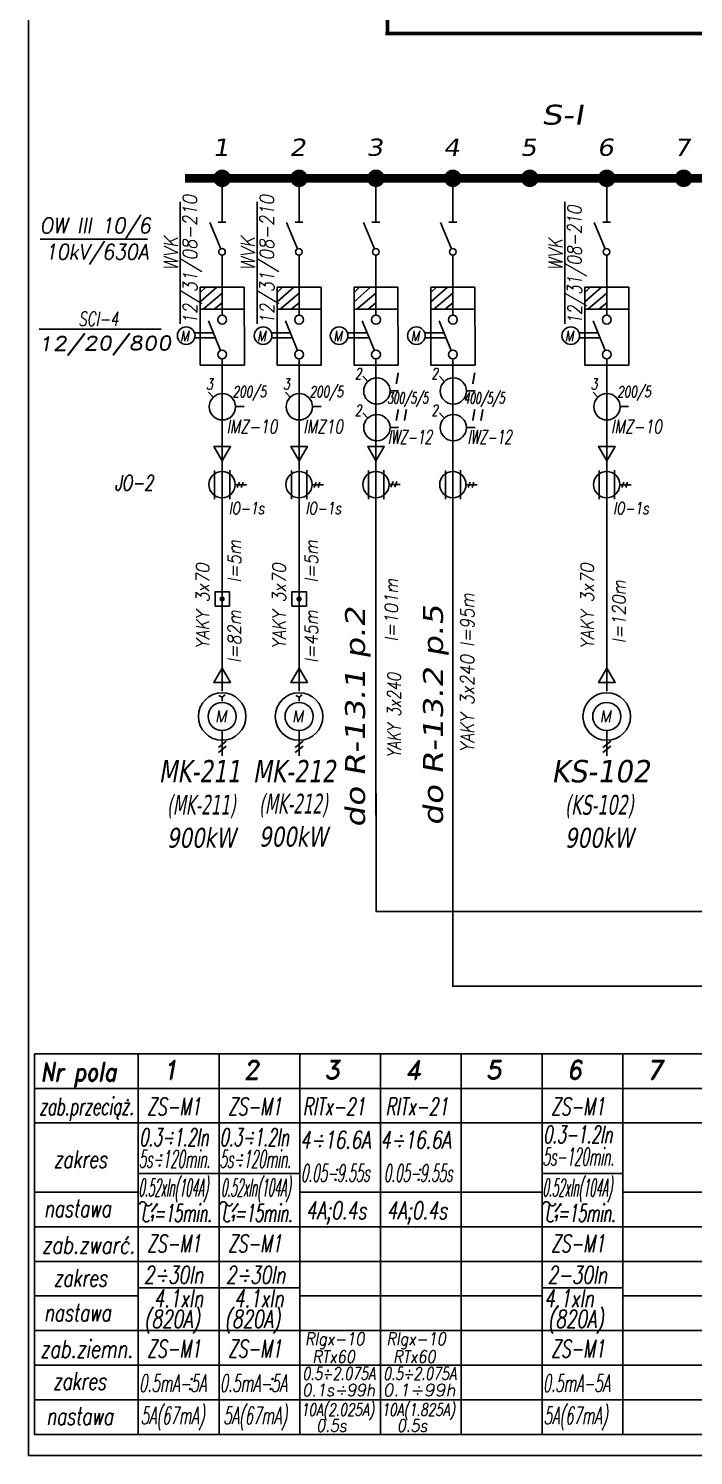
# Model space of a CAD drawing. Extents: x 5 to 420, y 5 to 295.
# Drawn here: x 5.1 to 94, y 5.2 to 196.2 of the extents above; entities that cross this region are included whole.
import ezdxf
from ezdxf.enums import TextEntityAlignment as Align

# ---------------------------------------------------------------- set-up
doc = ezdxf.new("R2010")
doc.units = 0
doc.header["$MEASUREMENT"] = 0
doc.layers.get('0').update_dxf_attribs({"linetype": 'CONTINUOUS'})
doc.layers.add('LINIE', color=4, linetype='CONTINUOUS')
doc.layers.add('STYKI', color=4, linetype='CONTINUOUS')
doc.styles.add('ROMAND', font='romand', dxfattribs={"width": 0.8, "oblique": 10, "height": 6})
doc.styles.add('ROMANS', font='romans', dxfattribs={"width": 0.7, "oblique": 10, "height": 2.66})
doc.styles.add('Verdena', font='verdana.ttf', dxfattribs={"width": 1.2, "oblique": 10, "height": 2.66})

# ---------------------------------------------------------------- blocks, each defined once
blk = doc.blocks.new('*U4')
at = {"color": 0}
mesh = blk.add_polyface(dxfattribs=at)
corners = [(0, 0), (3.75, 6.51), (-3.76, 6.5)]
mesh.append_faces([[corners[k] for k in face] for face in [(0, 1, 2)]], dxfattribs={"color": 0})
blk = doc.blocks.new('6')
at = {"color": 7}
blk.add_line((-0.47, 6.02), (-0.47, -1.14), dxfattribs=at)
at = {"xscale": 0.5, "yscale": 0.5, "zscale": 0.5}
blk.add_blockref('*U4', (-0.47, 0.77), dxfattribs=at)
blk = doc.blocks.new('3')
at = {"color": 7}
blk.add_line((0, 8.61), (0, -2.22), dxfattribs=at)
blk.add_line((3.06, 3.05), (4.99, 3.05))
blk.add_circle((0.05, 3), 3)

msp = doc.modelspace()

# ---------------------------------------------------------------- linework, layer by layer
for p, q in [((5.09, 295.29), (5.09, 5.22)), ((5.09, 5.22), (419.68, 5.22))]:
    msp.add_line(p, q)
at = {"color": 7}
for p, q in [((30.99, 176.16), (30.99, 170.28)), ((30.99, 176.16), (30.99, 170.28)), ((41.28, 176.16), (41.28, 170.28)), ((51.57, 176.16), (51.57, 170.28)), ((51.57, 176.16), (51.57, 170.28)), ((61.86, 176.16), (61.86, 170.28)), ((82.44, 176.16), (82.44, 170.28)), ((25.39, 173.03), (25.39, 156.69)), ((30.99, 172.16), (30.99, 170.28)), ((35.68, 173.03), (35.68, 156.69)), ((41.28, 172.16), (41.28, 170.28)), ((51.57, 172.16), (51.57, 170.28)), ((76.84, 173.03), (76.84, 156.69)), ((82.44, 172.16), (82.44, 170.28)), ((30.45, 170.28), (31.5, 170.28)), ((30.99, 171.75), (30.99, 170.27)), ((40.74, 170.28), (41.79, 170.28)), ((51.03, 170.28), (52.08, 170.28)), ((51.57, 171.75), (51.57, 170.27)), ((61.32, 170.28), (62.37, 170.28)), ((81.9, 170.28), (82.95, 170.28)), ((82.44, 171.75), (82.44, 170.27)), ((6.66, 168.01), (14.72, 168.01)), ((12.96, 168.01), (21.02, 168.01)), ((30.99, 165.87), (30.99, 164.16)), ((30.99, 165.86), (30.99, 157.83)), ((41.28, 165.87), (41.28, 164.16)), ((41.28, 165.86), (41.28, 157.83)), ((51.57, 165.87), (51.57, 164.16)), ((51.57, 165.86), (51.57, 157.83)), ((61.86, 165.87), (61.86, 164.16)), ((61.86, 165.86), (61.86, 157.83)), ((82.44, 165.87), (82.44, 164.16)), ((82.44, 165.86), (82.44, 157.83)), ((30.99, 162.4), (30.99, 157.83)), ((41.28, 162.4), (41.28, 157.83)), ((51.57, 162.4), (51.57, 157.83)), ((61.86, 162.4), (61.86, 157.83)), ((82.44, 162.4), (82.44, 157.83)), ((28.05, 151.17), (28.05, 161.58)), ((30.27, 161.58), (28.05, 159.63)), ((28.79, 161.58), (28.05, 160.9)), ((28.05, 161.58), (33.93, 161.58)), ((30.99, 160.8), (28.45, 158.64)), ((33.31, 161.58), (33.93, 161.58)), ((33.93, 161.58), (33.96, 151.17)), ((38.34, 151.17), (38.34, 161.58)), ((38.34, 161.58), (44.22, 161.58)), ((39.08, 161.58), (38.34, 160.9)), ((40.56, 161.58), (38.34, 159.63)), ((41.28, 160.8), (38.74, 158.64)), ((43.6, 161.58), (44.22, 161.58)), ((44.22, 161.58), (44.25, 151.17)), ((48.63, 161.58), (54.51, 161.58)), ((48.63, 151.17), (48.63, 161.58)), ((49.37, 161.58), (48.63, 160.9)), ((50.85, 161.58), (48.63, 159.63)), ((51.57, 160.8), (49.03, 158.64)), ((54.51, 161.58), (54.54, 151.17)), ((58.92, 151.17), (58.92, 161.58)), ((58.92, 161.58), (64.8, 161.58)), ((61.14, 161.58), (58.92, 159.63)), ((59.66, 161.58), (58.92, 160.9)), ((61.86, 160.8), (59.32, 158.64)), ((64.18, 161.58), (64.8, 161.58)), ((64.8, 161.58), (64.83, 151.17)), ((79.5, 161.58), (85.38, 161.58)), ((81.72, 161.58), (79.5, 159.63)), ((79.5, 151.17), (79.5, 161.58)), ((80.24, 161.58), (79.5, 160.9)), ((82.44, 160.8), (79.9, 158.64)), ((84.76, 161.58), (85.38, 161.58)), ((85.38, 161.58), (85.41, 151.17)), ((28.05, 158.64), (33.93, 158.64)), ((30.99, 159.51), (29.94, 158.64)), ((38.34, 158.64), (44.22, 158.64)), ((41.28, 159.51), (40.23, 158.64)), ((48.63, 158.64), (54.51, 158.64)), ((48.63, 158.64), (54.51, 158.64)), ((51.57, 159.51), (50.52, 158.64)), ((58.92, 158.64), (64.8, 158.64)), ((61.86, 159.51), (60.81, 158.64)), ((79.5, 158.64), (85.38, 158.64)), ((82.44, 159.51), (81.39, 158.64)), ((22.83, 155.95), (6.5, 155.95)), ((27.29, 155.47), (29.85, 155.47)), ((27.33, 154.83), (30.11, 154.83)), ((37.58, 155.47), (40.14, 155.47)), ((37.62, 154.83), (40.4, 154.83)), ((47.78, 155.47), (50.33, 155.47)), ((47.81, 154.83), (50.59, 154.83)), ((58.12, 155.47), (60.68, 155.47)), ((58.15, 154.83), (60.94, 154.83)), ((78.74, 155.47), (81.3, 155.47)), ((78.78, 154.83), (81.56, 154.83)), ((28.19, 151.17), (28.05, 151.17)), ((33.96, 151.17), (28.19, 151.17)), ((30.99, 151.99), (30.99, 130.59)), ((30.99, 151.99), (30.99, 150.23)), ((38.48, 151.17), (38.34, 151.17)), ((44.25, 151.17), (38.48, 151.17)), ((41.28, 151.99), (41.28, 130.59)), ((41.28, 151.99), (41.28, 150.23)), ((48.77, 151.17), (48.63, 151.17)), ((54.54, 151.17), (48.77, 151.17)), ((51.57, 151.99), (51.57, 150.23)), ((59.06, 151.17), (58.92, 151.17)), ((64.83, 151.17), (59.06, 151.17)), ((61.86, 151.99), (61.86, 137.99)), ((79.64, 151.17), (79.5, 151.17)), ((85.41, 151.17), (79.64, 151.17)), ((82.44, 151.99), (82.44, 150.23)), ((82.44, 151.99), (82.44, 130.59)), ((50.52, 148.94), (49.83, 149.66)), ((51.57, 150.26), (51.57, 111.43)), ((60.75, 148.94), (60.06, 149.66)), ((29.85, 146.83), (29.17, 147.56)), ((40.14, 146.83), (39.46, 147.56)), ((53.45, 147.72), (54.59, 147.72)), ((63.68, 147.72), (64.82, 147.72)), ((81.3, 146.83), (80.62, 147.56)), ((50.52, 144.03), (49.83, 144.76)), ((60.75, 144.03), (60.06, 144.76)), ((53.45, 142.81), (54.59, 142.81)), ((63.68, 142.81), (64.82, 142.81)), ((30.99, 138.05), (30.99, 132.25)), ((41.28, 138.05), (41.28, 132.25)), ((61.86, 138.05), (61.86, 93.4)), ((82.44, 138.05), (82.44, 132.25)), ((29.98, 137.06), (29.98, 133.23)), ((32.02, 137.09), (32.02, 133.21)), ((40.27, 137.06), (40.27, 133.23)), ((42.31, 137.09), (42.31, 133.21)), ((50.56, 137.06), (50.56, 133.23)), ((52.6, 137.09), (52.6, 133.21)), ((60.85, 137.06), (60.85, 133.23)), ((62.89, 137.09), (62.89, 133.21)), ((81.43, 137.06), (81.43, 133.23)), ((83.47, 137.09), (83.47, 133.21)), ((32.76, 135.13), (34.24, 135.13)), ((33.29, 135.5), (33.01, 134.77)), ((33.79, 135.5), (33.55, 134.77)), ((43.05, 135.13), (44.53, 135.13)), ((43.58, 135.5), (43.3, 134.77)), ((44.08, 135.5), (43.84, 134.77)), ((53.32, 135.2), (54.8, 135.2)), ((53.85, 135.56), (53.57, 134.84)), ((54.35, 135.56), (54.11, 134.84)), ((63.63, 135.13), (65.11, 135.13)), ((64.16, 135.5), (63.88, 134.77)), ((64.66, 135.5), (64.42, 134.77)), ((84.21, 135.13), (85.69, 135.13)), ((84.74, 135.5), (84.46, 134.77)), ((85.24, 135.5), (85, 134.77)), ((30.99, 130.59), (30.99, 114.42)), ((41.28, 130.59), (41.28, 114.42)), ((82.44, 130.59), (82.44, 114.42)), ((30.99, 114.42), (30.99, 111.48)), ((41.28, 114.42), (41.28, 111.48)), ((82.44, 114.42), (82.44, 111.48)), ((51.57, 111.48), (51.57, 90.9)), ((30.99, 106.71), (31.39, 107.01)), ((41.28, 106.71), (41.68, 107.01)), ((30.99, 106.71), (30.56, 106.95)), ((30.99, 106.16), (30.99, 106.71)), ((41.28, 106.71), (40.85, 106.95)), ((41.28, 106.16), (41.28, 106.71)), ((31.01, 102.27), (31.01, 98.85)), ((41.3, 102.27), (41.3, 98.85)), ((82.46, 102.27), (82.46, 98.85)), ((31.53, 100.84), (30.49, 99.99)), ((31.53, 100.15), (30.49, 99.3)), ((41.82, 100.84), (40.78, 99.99)), ((41.82, 100.15), (40.78, 99.3)), ((82.98, 100.84), (81.94, 99.99)), ((82.98, 100.15), (81.94, 99.3)), ((51.57, 90.9), (51.57, 93.84)), ((61.86, 93.52), (61.86, 67.98)), ((5.87, 58.98), (235.85, 58.98)), ((5.87, 58.98), (5.87, 8.04)), ((19.76, 58.98), (19.76, 8.04)), ((30.57, 58.98), (30.57, 8.04)), ((41.37, 58.98), (41.37, 8.04)), ((52.17, 58.98), (52.17, 8.04)), ((62.98, 58.98), (62.98, 8.04)), ((73.78, 58.98), (73.78, 8.04)), ((84.59, 58.98), (84.59, 8.04)), ((5.87, 54.35), (235.85, 54.35)), ((5.87, 49.72), (235.85, 49.72)), ((19.74, 42.95), (30.55, 42.95)), ((30.55, 42.95), (41.35, 42.95)), ((73.86, 42.95), (84.67, 42.95)), ((5.87, 40.46), (19.76, 40.46)), ((16.67, 40.46), (19.76, 40.46)), ((41.37, 40.46), (73.78, 40.46)), ((41.37, 40.46), (73.78, 40.46)), ((84.59, 40.46), (214.24, 40.46)), ((84.59, 40.46), (214.24, 40.46)), ((20.76, 38.84), (20.43, 36.96)), ((22.34, 38.96), (21.52, 37.83)), ((22.1, 38.77), (22.34, 38.96)), ((22.34, 38.96), (22.23, 38.66)), ((31.56, 38.84), (31.23, 36.96)), ((33.14, 38.96), (32.32, 37.83)), ((32.9, 38.77), (33.14, 38.96)), ((33.14, 38.96), (33.03, 38.66)), ((74.78, 38.84), (74.45, 36.96)), ((76.36, 38.96), (75.54, 37.83)), ((76.12, 38.77), (76.36, 38.96)), ((76.36, 38.96), (76.25, 38.66)), ((21.78, 37.42), (21.48, 37.09)), ((21.64, 36.59), (21.82, 37.44)), ((32.59, 37.42), (32.28, 37.09)), ((32.45, 36.59), (32.62, 37.44)), ((75.81, 37.42), (75.5, 37.09)), ((75.67, 36.59), (75.84, 37.44)), ((5.87, 35.83), (235.85, 35.83)), ((5.87, 31.2), (214.24, 31.2)), ((19.74, 27.66), (30.55, 27.66)), ((30.55, 27.66), (41.35, 27.66)), ((73.79, 27.66), (84.59, 27.66)), ((5.87, 26.57), (19.76, 26.57)), ((16.67, 26.57), (19.76, 26.57)), ((41.37, 26.57), (73.78, 26.57)), ((41.37, 26.57), (73.78, 26.57)), ((84.59, 26.57), (214.24, 26.57)), ((84.59, 26.57), (214.24, 26.57)), ((5.87, 21.94), (235.85, 21.94)), ((5.87, 17.3), (214.24, 17.3)), ((16.67, 17.3), (214.24, 17.3)), ((5.87, 12.67), (214.24, 12.67)), ((16.67, 12.67), (214.24, 12.67)), ((5.87, 8.04), (235.85, 8.04))]:
    msp.add_line(p, q, dxfattribs=at)
at = {"color": 7, "const_width": 1.2}
msp.add_lwpolyline([(26.01, 176.16), (126.3, 176.16)], dxfattribs=at)
at = {"color": 7}
for points, const_width in [([(30.39, 176.16, 1), (31.59, 176.16, 1)], 1.15), ([(30.46, 176.16, 1), (31.52, 176.16, 1)], 1), ([(40.68, 176.16, 1), (41.88, 176.16, 1)], 1.15), ([(50.97, 176.16, 1), (52.17, 176.16, 1)], 1.15), ([(61.26, 176.16, 1), (62.46, 176.16, 1)], 1.15), ([(71.55, 176.16, 1), (72.75, 176.16, 1)], 1.15), ([(81.84, 176.16, 1), (83.04, 176.16, 1)], 1.15), ([(92.13, 176.16, 1), (93.33, 176.16, 1)], 1.15), ([(30.81, 119.85, 1), (31.17, 119.85, 1)], 0.344), ([(41.1, 119.85, 1), (41.46, 119.85, 1)], 0.344)]:
    msp.add_lwpolyline(points, format="xyb", close=True, dxfattribs=dict(at, const_width=const_width))
for points in [[(30.04, 118.9), (30.04, 120.83), (31.97, 120.83), (31.97, 118.9)], [(40.33, 118.9), (40.33, 120.83), (42.26, 120.83), (42.26, 118.9)]]:
    msp.add_lwpolyline(points, close=True, dxfattribs=at)
for centre, radius in [((30.97, 166.31), 0.441), ((41.26, 166.31), 0.441), ((51.55, 166.31), 0.441), ((61.84, 166.31), 0.441), ((82.42, 166.31), 0.441), ((30.99, 157.24), 0.588), ((41.28, 157.24), 0.588), ((51.57, 157.24), 0.588), ((61.86, 157.24), 0.588), ((82.44, 157.24), 0.588), ((26.18, 155.1), 1.18), ((36.47, 155.1), 1.18), ((46.64, 155.1), 1.18), ((56.98, 155.1), 1.18), ((77.63, 155.1), 1.18), ((30.99, 152.58), 0.588), ((41.28, 152.58), 0.588), ((51.57, 152.58), 0.588), ((61.86, 152.58), 0.588), ((82.44, 152.58), 0.588), ((51.69, 147.69), 1.76), ((61.92, 147.69), 1.76), ((51.69, 142.79), 1.76), ((61.92, 142.79), 1.76), ((30.98, 135.17), 1.76), ((41.27, 135.17), 1.76), ((51.56, 135.17), 1.76), ((61.85, 135.17), 1.76), ((82.43, 135.17), 1.76), ((30.99, 104.13), 3.18), ((41.28, 104.13), 3.18), ((82.44, 104.13), 3.18), ((30.99, 104.13), 1.88), ((41.28, 104.13), 1.88), ((82.44, 104.13), 1.88)]:
    msp.add_circle(centre, radius, dxfattribs=at)
for centre, start, end in [((20.36, 38.76), 19.9112, 170.9729), ((21.16, 39.07), 202.6705, 348.2135), ((31.16, 38.76), 19.9112, 170.9729), ((31.97, 39.07), 202.6705, 348.2135), ((74.38, 38.76), 19.9112, 170.9729), ((75.19, 39.07), 202.6705, 348.2135), ((20.86, 36.91), 174.5766, 331.0479), ((31.66, 36.91), 174.5766, 331.0479), ((74.88, 36.91), 174.5766, 331.0479)]:
    msp.add_arc(centre, 0.432, start, end, dxfattribs=at)
at = {"layer": 'LINIE', "color": 7}
for p, q in [((51.58, 93.84), (51.58, 78.04)), ((245.01, 78.04), (51.56, 78.04)), ((254.39, 68.04), (61.76, 68.04))]:
    msp.add_line(p, q, dxfattribs=at)
at = {"layer": 'LINIE', "color": 7, "const_width": 0.5}
msp.add_lwpolyline([(52.8, 195.54), (235.3, 195.54)], dxfattribs=at)
at = {"layer": 'STYKI', "color": 7}
for p, q in [((29.33, 170.25), (30.8, 166.72)), ((39.62, 170.25), (41.09, 166.72)), ((49.91, 170.25), (51.38, 166.72)), ((60.2, 170.25), (61.67, 166.72)), ((80.78, 170.25), (82.25, 166.72)), ((29.16, 157.1), (30.78, 153.12)), ((39.45, 157.1), (41.07, 153.12)), ((49.74, 157.1), (51.36, 153.12)), ((60.03, 157.1), (61.65, 153.12)), ((80.61, 157.1), (82.23, 153.12))]:
    msp.add_line(p, q, dxfattribs=at)
at = {"layer": 'STYKI', "color": 7, "const_width": 0.5}
msp.add_lwpolyline([(53.12, 203.29), (53.12, 195.54)], dxfattribs=at)

# ---------------------------------------------------------------- block references
at = {"color": 7}
for name, p, xscale, yscale, zscale in [('3', (30.99, 143.82), 0.5879999999999999, 0.5879999999999999, 0.5879999999999999), ('3', (41.28, 143.82), 0.5879999999999999, 0.5879999999999999, 0.5879999999999999), ('3', (82.44, 143.82), 0.5879999999999999, 0.5879999999999999, 0.5879999999999999), ('6', (31.27, 137.9), 0.5879999999999999, 0.5879999999999999, 0.5879999999999999), ('6', (41.56, 137.9), 0.5879999999999999, 0.5879999999999999, 0.5879999999999999), ('6', (82.72, 137.9), 0.5879999999999999, 0.5879999999999999, 0.5879999999999999), ('*U4', (51.57, 138.35), 0.2939999999999969, 0.2939999999999969, 0.2939999999999969)]:
    msp.add_blockref(name, p, dxfattribs=dict(at, xscale=xscale, yscale=yscale, zscale=zscale))
at = {"color": 7, "xscale": 0.5879999999999999, "yscale": 0.5879999999999999, "zscale": 0.5879999999999999, "rotation": 180}
for p in [(30.72, 111.04), (41.01, 111.04), (82.17, 111.04)]:
    msp.add_blockref('6', p, dxfattribs=at)

# ---------------------------------------------------------------- texts
at = {"color": 7, "oblique": 10}
for s, height, style, width, p in [('S-I', 2.66, 'Verdena', 1.2, (73.68, 183.35)), ('1    ', 2.3, 'Verdena', 1.1, (29.69, 179.17)), ('2', 2.3, 'Verdena', 1.1, (39.98, 179.17)), ('3', 2.3, 'Verdena', 1.1, (50.27, 179.17)), ('4', 2.3, 'Verdena', 1.1, (60.56, 179.17)), ('5', 2.3, 'Verdena', 1.1, (70.85, 179.17)), ('6', 2.3, 'Verdena', 1.1, (81.14, 179.17)), ('7', 2.3, 'Verdena', 1.1, (91.43, 179.17)), ('M', 1.41, 'ROMANS', 0.8, (25.38, 154.35)), ('M', 1.41, 'ROMANS', 0.8, (35.67, 154.35)), ('M', 1.41, 'ROMANS', 0.8, (45.86, 154.35)), ('M', 1.41, 'ROMANS', 0.8, (56.21, 154.35)), ('M', 1.41, 'ROMANS', 0.8, (76.83, 154.35)), ('3', 1.47, 'ROMANS', 0.7, (28.85, 147.89)), ('3', 1.47, 'ROMANS', 0.7, (39.14, 147.89)), ('2', 1.47, 'ROMANS', 0.7, (48.75, 149.3)), ('I', 1.5, 'Verdena', 1.2, (53.92, 148.63)), ('2', 1.47, 'ROMANS', 0.7, (58.98, 149.3)), ('I', 1.5, 'Verdena', 1.2, (64.15, 148.63)), ('3', 1.47, 'ROMANS', 0.7, (80.3, 147.89)), ('200/5', 1.47, 'ROMANS', 0.7, (32.39, 146.87)), ('200/5', 1.47, 'ROMANS', 0.7, (42.68, 146.87)), ('300/5/5', 1.47, 'ROMANS', 0.6, (53.09, 146.01)), ('400/5/5', 1.47, 'ROMANS', 0.6, (63.32, 146.01)), ('200/5', 1.47, 'ROMANS', 0.7, (83.84, 146.87)), ('2', 1.47, 'ROMANS', 0.7, (48.75, 144.39)), ('I', 1.5, 'Verdena', 1.2, (53.92, 143.72)), ('I', 1.5, 'Verdena', 1.2, (55.01, 143.72)), ('2', 1.47, 'ROMANS', 0.7, (58.98, 144.39)), ('I', 1.5, 'Verdena', 1.2, (64.15, 143.72)), ('I', 1.5, 'Verdena', 1.2, (65.24, 143.72)), ('IMZ-10', 1.8, 'ROMAND', 0.75, (31.55, 142.03)), ('IMZ10', 1.8, 'ROMAND', 0.75, (41.84, 142.03)), ('IMZ-10', 1.8, 'ROMAND', 0.75, (83, 142.03)), ('IWZ-12', 1.8, 'ROMAND', 0.65, (53.15, 140.63)), ('IWZ-12', 1.8, 'ROMAND', 0.65, (63.81, 140.63)), ('JO-2', 2.058, 'ROMAND', 0.7, (16.59, 134.39)), ('IO-1s', 1.6, 'ROMAND', 0.75, (31.84, 131.2)), ('IO-1s', 1.6, 'ROMAND', 0.75, (42.13, 131.2)), ('IO-1s', 1.6, 'ROMAND', 0.75, (83.29, 131.2)), ('Nr pola', 2.47, 'ROMAND', 0.8, (6.69, 55.33)), ('ZS-M1', 2.346, 'ROMANS', 0.65, (20.96, 50.76)), ('ZS-M1', 2.346, 'ROMANS', 0.65, (31.77, 50.76)), ('RITx-21', 2.346, 'ROMANS', 0.65, (41.77, 50.76)), ('RITx-21', 2.346, 'ROMANS', 0.65, (52.86, 50.76)), ('ZS-M1', 2.346, 'ROMANS', 0.65, (74.99, 50.76)), ('0.3-1.2In', 2.35, 'ROMANS', 0.6, (19.92, 46.64)), (':', 2.35, 'ROMANS', 0.7, (23.77, 46.92)), ('0.3-1.2In', 2.35, 'ROMANS', 0.6, (30.67, 46.64)), (':', 2.35, 'ROMANS', 0.7, (34.51, 46.92)), ('4-16.6A', 2.346, 'ROMANS', 0.7, (41.42, 46.3)), (':', 2.35, 'ROMANS', 0.7, (43.7, 46.51)), ('4-16.6A', 2.346, 'ROMANS', 0.7, (52.16, 46.3)), (':', 2.35, 'ROMANS', 0.7, (54.37, 46.51)), ('0.3-1.2In', 2.35, 'ROMANS', 0.6, (73.95, 47.01)), ('zakres', 2.346, 'ROMANS', 0.7, (8.46, 43.7)), ('5s-120min.', 2.35, 'ROMANS', 0.5, (19.82, 43.72)), ('5s-120min.', 2.35, 'ROMANS', 0.5, (30.63, 43.72)), ('5s-120min.', 2.35, 'ROMANS', 0.5, (73.85, 44.03)), (':', 2.35, 'ROMANS', 0.7, (22.25, 43.93)), (':', 2.35, 'ROMANS', 0.7, (33.05, 43.93)), ('0.05-9.55s', 2.346, 'ROMANS', 0.5, (41.52, 41.86)), ('0.05-9.55s', 2.346, 'ROMANS', 0.5, (52.61, 41.86)), ('0.52xIn(104A)', 2.35, 'ROMANS', 0.42, (19.78, 39.9)), ('0.52xIn(104A)', 2.35, 'ROMANS', 0.42, (30.82, 39.9)), (':', 2.35, 'ROMANS', 0.7, (45.78, 42.03)), (':', 2.35, 'ROMANS', 0.7, (56.89, 42.03)), ('0.52xIn(104A)', 2.35, 'ROMANS', 0.42, (73.83, 39.9)), ('nastawa', 2.346, 'ROMANS', 0.7, (7.16, 37.12)), ('=15min.', 2.35, 'ROMANS', 0.58, (21.81, 36.5)), ('=15min.', 2.35, 'ROMANS', 0.58, (32.62, 36.5)), ('4A;0.4s', 2.346, 'ROMANS', 0.7, (42.21, 36.86)), ('4A;0.4s', 2.346, 'ROMANS', 0.7, (53.01, 36.86)), ('=15min.', 2.35, 'ROMANS', 0.58, (75.84, 36.5)), ('ZS-M1', 2.346, 'ROMANS', 0.65, (20.96, 32.42)), ('ZS-M1', 2.346, 'ROMANS', 0.65, (31.77, 32.42)), ('ZS-M1', 2.346, 'ROMANS', 0.65, (74.99, 32.42)), ('2-30In', 2.35, 'ROMANS', 0.7, (20.51, 28.23)), ('2-30In', 2.35, 'ROMANS', 0.7, (31.49, 28.23)), ('2-30In', 2.35, 'ROMANS', 0.7, (74.53, 28.23)), ('zakres', 2.346, 'ROMANS', 0.7, (8.46, 27.83)), (':', 2.35, 'ROMANS', 0.7, (22.74, 28.52)), (':', 2.35, 'ROMANS', 0.7, (33.73, 28.52)), ('4.1xIn', 2.35, 'ROMANS', 0.7, (21.84, 25.07)), ('4.1xIn', 2.35, 'ROMANS', 0.7, (32.59, 25.07)), ('4.1xIn', 2.35, 'ROMANS', 0.7, (74.09, 25.07)), ('nastawa', 2.346, 'ROMANS', 0.7, (7.16, 23.19)), ('RIgx-10', 1.667, 'ROMANS', 0.85, (42.07, 20)), ('RIgx-10', 1.667, 'ROMANS', 0.85, (52.96, 20)), ('ZS-M1', 2.346, 'ROMANS', 0.65, (20.96, 18.35)), ('ZS-M1', 2.346, 'ROMANS', 0.65, (31.77, 18.35)), ('RTx60', 1.667, 'ROMANS', 0.85, (43.05, 17.61)), ('RTx60', 1.667, 'ROMANS', 0.85, (53.85, 17.61)), ('ZS-M1', 2.346, 'ROMANS', 0.65, (74.99, 18.35)), ('zakres', 2.346, 'ROMANS', 0.7, (8.34, 14.02)), ('0.5mA-5A', 2.35, 'ROMANS', 0.55, (19.87, 13.73)), (':', 2.35, 'ROMANS', 0.7, (26.32, 14.01)), ('0.5mA-5A', 2.35, 'ROMANS', 0.55, (30.67, 13.73)), (':', 2.35, 'ROMANS', 0.7, (37.12, 14.01)), (':', 1.67, 'ROMANS', 0.85, (44.68, 15.59)), (':', 1.67, 'ROMANS', 0.85, (44.68, 15.45)), (':', 1.67, 'ROMANS', 0.85, (55.57, 15.59)), (':', 1.67, 'ROMANS', 0.85, (55.57, 15.45)), ('0.5mA-5A', 2.35, 'ROMANS', 0.55, (73.89, 13.73)), (':', 1.67, 'ROMANS', 0.85, (46.71, 13.36)), (':', 1.67, 'ROMANS', 0.85, (56.84, 13.36)), ('nastawa', 2.346, 'ROMANS', 0.7, (7.46, 9.32)), ('5A(67mA)', 2.35, 'ROMANS', 0.55, (20.08, 9.4)), ('5A(67mA)', 2.35, 'ROMANS', 0.55, (31.13, 9.4)), ('5A(67mA)', 2.35, 'ROMANS', 0.55, (74, 9.4)), ('0.5s', 1.667, 'ROMANS', 0.85, (43.56, 8.39)), ('0.5s', 1.667, 'ROMANS', 0.85, (54.36, 8.39))]:
    msp.add_text(s, height=height, dxfattribs=dict(at, style=style, width=width)).set_placement(p)
for s, height, rotation, style, width, p, p2 in [('12/31/08-210', 1.8816, 90.1911, 'ROMAND', 0.780476, (27.66, 156.59), (27.6, 173.93)), ('12/31/08-210', 1.8816, 90.1911, 'ROMAND', 0.780476, (37.95, 156.59), (37.89, 173.93)), ('12/31/08-210', 1.8816, 90.2084, 'ROMAND', 0.715842, (79.11, 156.59), (79.05, 172.5)), ('12/20/800', 1.882, 0.1861, 'ROMAND', 1.086315, (6.4, 153.12), (24.21, 153.18)), ('zab.przeciąż.', 2.3461, 0.2664, 'ROMANS', 0.565645, (6.52, 50.75), (19.16, 50.81))]:
    msp.add_text(s, height=height, rotation=rotation, dxfattribs=dict(at, style=style, width=width)).set_placement(p, p2, align=Align.FIT)
for s, height, style, width, p, p2 in [('OW III 10/6', 2.058, 'ROMAND', 0.768194, (6.6, 168.81), (21.43, 168.81)), ('10kV/630A', 2.058, 'ROMAND', 0.783678, (7.29, 165.29), (21.12, 165.29)), ('(MK-211)', 2.66, 'Verdena', 0.523109, (23.6, 90.98), (32.79, 90.98)), ('(MK-212)', 2.66, 'Verdena', 0.523109, (35.92, 91.13), (45.11, 91.13)), ('(KS-102)', 2.66, 'Verdena', 0.541032, (76.85, 90.98), (86.04, 90.98)), ('900kW', 2.66, 'Verdena', 0.720694, (23.6, 86.57), (32.79, 86.57)), ('900kW', 2.66, 'Verdena', 0.720694, (35.92, 86.72), (45.11, 86.72)), ('900kW', 2.66, 'Verdena', 0.720694, (76.85, 86.57), (86.04, 86.57)), ('zab.zwarć.', 2.346, 'ROMANS', 0.697183, (6.87, 32.24), (19.33, 32.24)), ('zab.ziemn.', 2.346, 'ROMANS', 0.681124, (6.63, 18.31), (19.04, 18.31)), ('0.5-2.075A', 1.667, 'ROMANS', 0.670935, (41.74, 15.36), (51.48, 15.36)), ('0.5-2.075A', 1.667, 'ROMANS', 0.670935, (52.55, 15.36), (62.3, 15.36)), ('0.1s-99h', 1.667, 'ROMANS', 0.829602, (41.68, 13.15), (51.43, 13.15)), ('0.1-99h', 1.667, 'ROMANS', 0.93726, (52.48, 13.15), (62.23, 13.15)), ('10A(2.025A)', 1.667, 'ROMANS', 0.65044, (41.52, 10.52), (51.33, 10.52)), ('10A(1.825A)', 1.667, 'ROMANS', 0.65044, (52.32, 10.52), (62.13, 10.52))]:
    msp.add_text(s, height=height, dxfattribs=dict(at, style=style, width=width)).set_placement(p, p2, align=Align.FIT)
for s, height, rotation, style, width, p in [('WVK', 1.882, 90.2084, 'ROMAND', 0.9, (25.08, 163.82)), ('WVK', 1.882, 90.2084, 'ROMAND', 0.9, (35.37, 163.82)), ('WVK', 1.882, 90.2084, 'ROMAND', 0.85, (76.53, 163.82)), ('SCI-4', 1.882, 0.2084, 'ROMAND', 0.7, (11.75, 156.4)), ('l=5m', 1.764, 90, 'ROMANS', 0.9, (33.51, 122.07)), ('l=5m', 1.764, 90, 'ROMANS', 0.9, (43.8, 122.07)), ('YAKY 3x70', 1.764, 90, 'ROMANS', 0.9, (29.27, 113.18)), ('YAKY 3x70', 1.764, 90, 'ROMANS', 0.9, (39.51, 113.18)), ('YAKY 3x70', 1.764, 90, 'ROMANS', 0.9, (80.72, 113.18)), ('l=101m', 1.764, 90, 'ROMANS', 0.9, (54.51, 114.17)), ('l=120m', 1.764, 90, 'ROMANS', 0.9, (84.96, 113.96)), ('YAKY 3x240 l=95m', 1.7963, 90, 'ROMANS', 0.9, (64.69, 99.32)), ('do R-13.1 p.2', 2.66, 90, 'Verdena', 1.2, (50.1, 89.23)), ('do R-13.2 p.5', 2.66, 90, 'Verdena', 1.2, (60.53, 89.48)), ('l=82m', 1.764, 90, 'ROMANS', 0.9, (33.51, 111.31)), ('l=45m', 1.764, 90, 'ROMANS', 0.9, (43.8, 111.31)), ('YAKY 3x240', 1.764, 90, 'ROMANS', 0.8, (54.89, 98.58))]:
    msp.add_text(s, height=height, rotation=rotation, dxfattribs=dict(at, style=style, width=width)).set_placement(p)
for s, height, style, p in [('M', 1.53, 'ROMANS', (30.02, 103.39)), ('M', 1.53, 'ROMANS', (40.31, 103.39)), ('M', 1.53, 'ROMANS', (81.47, 103.39)), ('1    ', 2.47, 'ROMAND', (23.02, 55.6)), ('2', 2.47, 'ROMAND', (33.83, 55.6)), ('3', 2.47, 'ROMAND', (44.63, 55.6)), ('4', 2.47, 'ROMAND', (55.44, 55.6)), ('5', 2.47, 'ROMAND', (66.24, 55.6)), ('6', 2.47, 'ROMAND', (77.05, 55.6)), ('7', 2.47, 'ROMAND', (87.85, 55.6))]:
    msp.add_text(s, height=height, dxfattribs=dict(at, style=style)).set_placement(p)
at = {"color": 6, "style": 'Verdena', "oblique": 10}
for s, width, p, p2 in [('MK-211', 0.678418, (22.51, 95.31), (33.42, 95.31)), ('MK-212', 0.688848, (35.09, 95.31), (46.16, 95.31)), ('KS-102', 0.856548, (75.01, 95.31), (88.22, 95.31))]:
    msp.add_text(s, height=3, dxfattribs=dict(at, width=width)).set_placement(p, p2, align=Align.FIT)
at = {"layer": 'LINIE', "color": 7, "style": 'ROMANS', "oblique": 10, "width": 0.7}
for p in [(20.55, 22.32), (31.31, 22.32), (74.57, 22.32)]:
    msp.add_text('(820A)', height=2.35, dxfattribs=at).set_placement(p)

doc.saveas('drawing.dxf')
